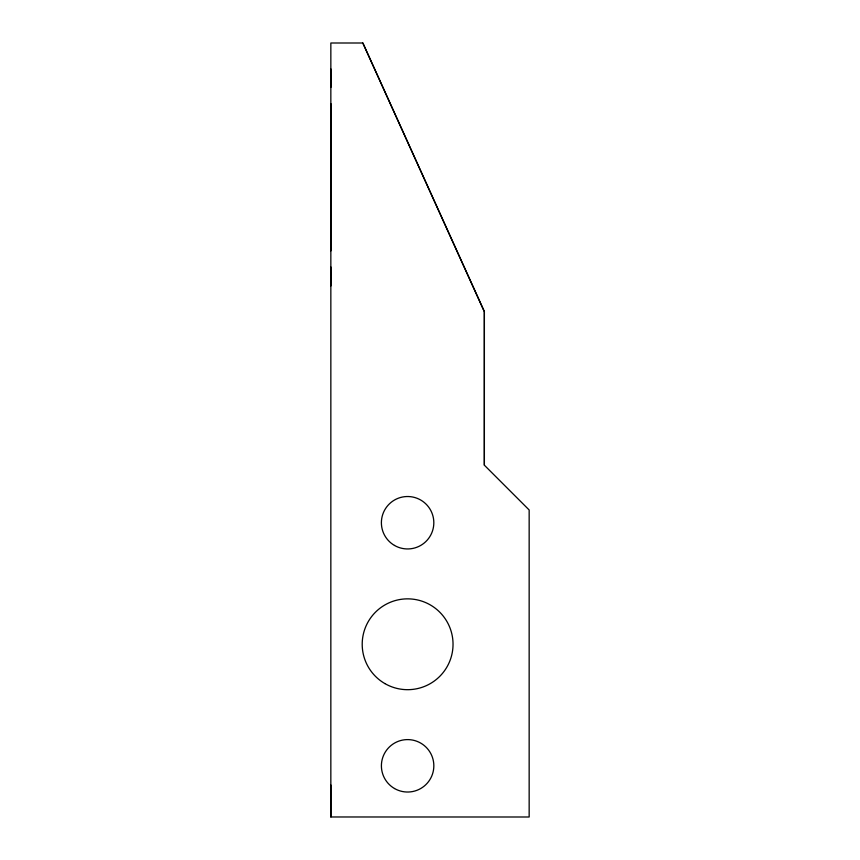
<?xml version="1.0" encoding="UTF-8"?>
<svg xmlns="http://www.w3.org/2000/svg" width="860" height="860" viewBox="0 0 860 860"><rect width="100%" height="100%" fill="white"/><g stroke="black" fill="none" stroke-linecap="round" stroke-linejoin="round"><path stroke-width="1.29" d="M330.863 248.379L330.853 250.883L330.863 103.77L330.863 106.274M330.863 87.451L330.853 68.918M362.834 43L484.352 311.653L484.352 465.174L529.158 509.969L529.158 817L330.842 816.978L330.853 43L362.845 43L484.384 311.664L484.373 465.185M330.842 816.978L330.842 784.997M330.853 266.966L330.853 285.982M330.853 75.701L330.853 80.668M330.853 272.835L330.853 275.254M330.853 277.694L330.853 282.284M384.914 683.603A45.419 45.419 0 0 0 453.037 644.269A45.419 45.419 0 0 0 384.914 604.935A45.419 45.419 0 0 0 384.914 683.603M394.504 788.523A26.23 26.23 0 0 0 433.838 765.819A26.23 26.23 0 0 0 394.504 743.104A26.23 26.23 0 0 0 394.504 788.523M394.493 545.444A26.23 26.23 0 0 0 433.827 522.74A26.23 26.23 0 0 0 394.493 500.025A26.23 26.23 0 0 0 394.493 545.444"/></g></svg>
